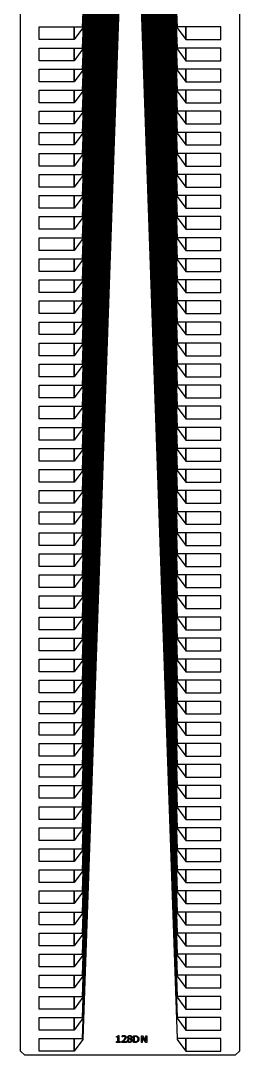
# Model space of a CAD drawing. Header units: inches. Extents: x 115980 to 170179, y 57000 to 74333.
# Drawn here: x 141680 to 142737, y 57100 to 62088 of the extents above; entities that cross this region are included whole.
import ezdxf

# ---------------------------------------------------------------- set-up
doc = ezdxf.new("R2010")
doc.units = ezdxf.units.IN
doc.header["$MEASUREMENT"] = 0
for name, color, linetype in [('metal', 221, 'Continuous'), ('nitride window', 40, 'Continuous'), ('profile', 140, 'Continuous')]:
    doc.layers.add(name, color=color, linetype=linetype)

msp = doc.modelspace()

# ---------------------------------------------------------------- linework, layer by layer
at = {"layer": 'metal'}
for points in [[(142071.5, 63671.7), (142073.1, 63671.7), (141980.8, 61448.3), (141978.6, 61448.3)], [(141980.8, 61549.9), (141978.6, 61549.9), (142068.3, 63671.7), (142069.9, 63671.7)], [(142065.1, 63671.7), (142066.7, 63671.7), (141980.8, 61651.5), (141978.6, 61651.5)], [(141980.8, 61753.1), (141978.6, 61753.1), (142061.9, 63671.7), (142063.5, 63671.7)], [(141980.8, 61854.7), (141978.6, 61854.7), (142058.7, 63671.7), (142060.3, 63671.7)], [(142055.5, 63671.7), (142057.1, 63671.7), (141980.8, 61956.4), (141978.6, 61956.4)], [(142074.7, 63671.7), (142076.3, 63671.7), (141980.8, 61346.7), (141978.6, 61346.7)], [(142077.9, 63671.7), (142079.5, 63671.7), (141980.8, 61245.1), (141978.6, 61245.1)], [(142103.5, 63671.7), (142105.1, 63671.7), (141980.8, 60432.3), (141978.6, 60432.3)], [(142100.3, 63671.7), (142101.9, 63671.7), (141980.8, 60533.9), (141978.6, 60533.9)], [(142081.1, 63671.7), (142082.7, 63671.7), (141980.8, 61143.5), (141978.6, 61143.5)], [(141980.8, 61041.9), (141978.6, 61041.9), (142084.3, 63671.7), (142085.9, 63671.7)], [(141980.8, 60940.3), (141978.6, 60940.3), (142087.5, 63671.7), (142089.1, 63671.7)], [(142090.7, 63671.7), (142092.3, 63671.7), (141980.8, 60838.7), (141978.6, 60838.7)], [(141980.8, 60737.1), (141978.6, 60737.1), (142093.9, 63671.7), (142095.5, 63671.7)], [(142097.1, 63671.7), (142098.7, 63671.7), (141980.8, 60635.5), (141978.6, 60635.5)], [(142052.3, 63671.7), (142053.9, 63671.7), (141980.8, 62058), (141978.6, 62058)], [(142173.9, 63671.7), (142175.5, 63671.7), (141980.8, 58197), (141978.6, 58197)], [(141980.8, 58298.6), (141978.6, 58298.6), (142170.7, 63671.7), (142172.3, 63671.7)], [(142167.5, 63671.7), (142169.1, 63671.7), (141980.8, 58400.2), (141978.6, 58400.2)], [(141980.8, 58501.8), (141978.6, 58501.8), (142164.3, 63671.7), (142165.9, 63671.7)], [(141980.8, 58603.4), (141978.6, 58603.4), (142161.1, 63671.7), (142162.7, 63671.7)], [(142157.9, 63671.7), (142159.5, 63671.7), (141980.8, 58705), (141978.6, 58705)], [(142177.1, 63671.7), (142178.7, 63671.7), (141980.8, 58095.4), (141978.6, 58095.4)], [(142180.3, 63671.7), (142181.9, 63671.7), (141980.8, 57993.8), (141978.6, 57993.8)], [(142205.9, 63671.7), (142207.5, 63671.7), (141980.8, 57181), (141978.6, 57181)], [(142202.7, 63671.7), (142204.3, 63671.7), (141980.8, 57282.6), (141978.6, 57282.6)], [(142183.5, 63671.7), (142185.1, 63671.7), (141980.8, 57892.2), (141978.6, 57892.2)], [(141980.8, 57790.6), (141978.6, 57790.6), (142186.7, 63671.7), (142188.3, 63671.7)], [(141980.8, 57689), (141978.6, 57689), (142189.9, 63671.7), (142191.5, 63671.7)], [(142193.1, 63671.7), (142194.7, 63671.7), (141980.8, 57587.4), (141978.6, 57587.4)], [(141980.8, 57485.8), (141978.6, 57485.8), (142196.3, 63671.7), (142197.9, 63671.7)], [(142199.5, 63671.7), (142201.1, 63671.7), (141980.8, 57384.2), (141978.6, 57384.2)], [(142148.3, 63671.7), (142149.9, 63671.7), (141980.8, 59009.8), (141978.6, 59009.8)], [(141980.8, 59111.4), (141978.6, 59111.4), (142145.1, 63671.7), (142146.7, 63671.7)], [(142141.9, 63671.7), (142143.5, 63671.7), (141980.8, 59213), (141978.6, 59213)], [(141980.8, 59314.6), (141978.6, 59314.6), (142138.7, 63671.7), (142140.3, 63671.7)], [(141980.8, 59416.3), (141978.6, 59416.3), (142135.5, 63671.7), (142137.1, 63671.7)], [(142132.3, 63671.7), (142133.9, 63671.7), (141980.8, 59517.9), (141978.6, 59517.9)], [(142151.5, 63671.7), (142153.1, 63671.7), (141980.8, 58908.2), (141978.6, 58908.2)], [(142154.7, 63671.7), (142156.3, 63671.7), (141980.8, 58806.6), (141978.6, 58806.6)], [(142129.1, 63671.7), (142130.7, 63671.7), (141980.8, 59619.5), (141978.6, 59619.5)], [(142125.9, 63671.7), (142127.5, 63671.7), (141980.8, 59721.1), (141978.6, 59721.1)], [(142106.7, 63671.7), (142108.3, 63671.7), (141980.8, 60330.7), (141978.6, 60330.7)], [(141980.8, 60229.1), (141978.6, 60229.1), (142109.9, 63671.7), (142111.5, 63671.7)], [(141980.8, 60127.5), (141978.6, 60127.5), (142113.1, 63671.7), (142114.7, 63671.7)], [(142116.3, 63671.7), (142117.9, 63671.7), (141980.8, 60025.9), (141978.6, 60025.9)], [(141980.8, 59924.3), (141978.6, 59924.3), (142119.5, 63671.7), (142121.1, 63671.7)], [(142122.7, 63671.7), (142124.3, 63671.7), (141980.8, 59822.7), (141978.6, 59822.7)], [(142210.7, 63671.7), (142209.1, 63671.7), (142435.8, 57181), (142438, 57181)], [(142213.9, 63671.7), (142212.3, 63671.7), (142435.8, 57282.6), (142438, 57282.6)], [(142217.1, 63671.7), (142215.5, 63671.7), (142435.8, 57384.2), (142438, 57384.2)], [(142435.8, 57485.8), (142438, 57485.8), (142220.3, 63671.7), (142218.7, 63671.7)], [(142223.5, 63671.7), (142221.9, 63671.7), (142435.8, 57587.4), (142438, 57587.4)], [(142435.8, 57689), (142438, 57689), (142226.7, 63671.7), (142225.1, 63671.7)], [(142435.8, 57790.6), (142438, 57790.6), (142229.9, 63671.7), (142228.3, 63671.7)], [(142233.1, 63671.7), (142231.5, 63671.7), (142435.8, 57892.2), (142438, 57892.2)], [(142236.3, 63671.7), (142234.7, 63671.7), (142435.8, 57993.8), (142438, 57993.8)], [(142239.5, 63671.7), (142237.9, 63671.7), (142435.8, 58095.4), (142438, 58095.4)], [(142242.7, 63671.7), (142241.1, 63671.7), (142435.8, 58197), (142438, 58197)], [(142435.8, 58298.6), (142438, 58298.6), (142245.9, 63671.7), (142244.3, 63671.7)], [(142249.1, 63671.7), (142247.5, 63671.7), (142435.8, 58400.2), (142438, 58400.2)], [(142435.8, 58501.8), (142438, 58501.8), (142252.3, 63671.7), (142250.7, 63671.7)], [(142435.8, 58603.4), (142438, 58603.4), (142255.5, 63671.7), (142253.9, 63671.7)], [(142258.7, 63671.7), (142257.1, 63671.7), (142435.8, 58705), (142438, 58705)], [(142261.9, 63671.7), (142260.3, 63671.7), (142435.8, 58806.6), (142438, 58806.6)], [(142265.1, 63671.7), (142263.5, 63671.7), (142435.8, 58908.2), (142438, 58908.2)], [(142268.3, 63671.7), (142266.7, 63671.7), (142435.8, 59009.8), (142438, 59009.8)], [(142435.8, 59111.4), (142438, 59111.4), (142271.5, 63671.7), (142269.9, 63671.7)], [(142274.7, 63671.7), (142273.1, 63671.7), (142435.8, 59213), (142438, 59213)], [(142435.8, 59314.6), (142438, 59314.6), (142277.9, 63671.7), (142276.3, 63671.7)], [(142435.8, 59416.3), (142438, 59416.3), (142281.1, 63671.7), (142279.5, 63671.7)], [(142284.3, 63671.7), (142282.7, 63671.7), (142435.8, 59517.9), (142438, 59517.9)], [(142287.5, 63671.7), (142285.9, 63671.7), (142435.8, 59619.5), (142438, 59619.5)], [(142290.7, 63671.7), (142289.1, 63671.7), (142435.8, 59721.1), (142438, 59721.1)], [(142293.9, 63671.7), (142292.3, 63671.7), (142435.8, 59822.7), (142438, 59822.7)], [(142435.8, 59924.3), (142438, 59924.3), (142297.1, 63671.7), (142295.5, 63671.7)], [(142300.3, 63671.7), (142298.7, 63671.7), (142435.8, 60025.9), (142438, 60025.9)], [(142435.8, 60127.5), (142438, 60127.5), (142303.5, 63671.7), (142301.9, 63671.7)], [(142435.8, 60229.1), (142438, 60229.1), (142306.7, 63671.7), (142305.1, 63671.7)], [(142309.9, 63671.7), (142308.3, 63671.7), (142435.8, 60330.7), (142438, 60330.7)], [(142313.1, 63671.7), (142311.5, 63671.7), (142435.8, 60432.3), (142438, 60432.3)], [(142316.3, 63671.7), (142314.7, 63671.7), (142435.8, 60533.9), (142438, 60533.9)], [(142319.5, 63671.7), (142317.9, 63671.7), (142435.8, 60635.5), (142438, 60635.5)], [(142435.8, 60737.1), (142438, 60737.1), (142322.7, 63671.7), (142321.1, 63671.7)], [(142325.9, 63671.7), (142324.3, 63671.7), (142435.8, 60838.7), (142438, 60838.7)], [(142435.8, 60940.3), (142438, 60940.3), (142329.1, 63671.7), (142327.5, 63671.7)], [(142435.8, 61041.9), (142438, 61041.9), (142332.3, 63671.7), (142330.7, 63671.7)], [(142335.5, 63671.7), (142333.9, 63671.7), (142435.8, 61143.5), (142438, 61143.5)], [(142338.7, 63671.7), (142337.1, 63671.7), (142435.8, 61245.1), (142438, 61245.1)], [(142341.9, 63671.7), (142340.3, 63671.7), (142435.8, 61346.7), (142438, 61346.7)], [(142345.1, 63671.7), (142343.5, 63671.7), (142435.8, 61448.3), (142438, 61448.3)], [(142435.8, 61549.9), (142438, 61549.9), (142348.3, 63671.7), (142346.7, 63671.7)], [(142351.5, 63671.7), (142349.9, 63671.7), (142435.8, 61651.5), (142438, 61651.5)], [(142435.8, 61753.1), (142438, 61753.1), (142354.7, 63671.7), (142353.1, 63671.7)], [(142435.8, 61854.7), (142438, 61854.7), (142357.9, 63671.7), (142356.3, 63671.7)], [(142361.1, 63671.7), (142359.5, 63671.7), (142435.8, 61956.4), (142438, 61956.4)], [(142364.3, 63671.7), (142362.7, 63671.7), (142435.8, 62058), (142438, 62058)], [(141769.1, 62058), (141938.4, 62058), (141938.4, 61997), (141769.1, 61997)], [(141938.4, 61997), (141938.4, 62058), (141980.8, 62058), (141980.8, 62053.7), (141938.4, 61997)], [(142478.2, 61997), (142478.2, 62058), (142435.8, 62058), (142435.8, 62053.7), (142478.2, 61997)], [(142647.5, 62058), (142478.2, 62058), (142478.2, 61997), (142647.5, 61997)], [(141769.1, 61956.4), (141938.4, 61956.4), (141938.4, 61895.4), (141769.1, 61895.4)], [(141938.4, 61895.4), (141938.4, 61956.4), (141980.8, 61956.4), (141980.8, 61952.1), (141938.4, 61895.4)], [(142478.2, 61895.4), (142478.2, 61956.4), (142435.8, 61956.4), (142435.8, 61952.1), (142478.2, 61895.4)], [(142647.5, 61956.4), (142478.2, 61956.4), (142478.2, 61895.4), (142647.5, 61895.4)], [(141769.1, 61854.7), (141938.4, 61854.7), (141938.4, 61793.8), (141769.1, 61793.8)], [(141938.4, 61793.8), (141938.4, 61854.7), (141980.8, 61854.7), (141980.8, 61850.5), (141938.4, 61793.8)], [(142478.2, 61793.8), (142478.2, 61854.7), (142435.8, 61854.7), (142435.8, 61850.5), (142478.2, 61793.8)], [(142647.5, 61854.7), (142478.2, 61854.7), (142478.2, 61793.8), (142647.5, 61793.8)], [(141769.1, 61753.1), (141938.4, 61753.1), (141938.4, 61692.2), (141769.1, 61692.2)], [(141938.4, 61692.2), (141938.4, 61753.1), (141980.8, 61753.1), (141980.8, 61748.9), (141938.4, 61692.2)], [(142478.2, 61692.2), (142478.2, 61753.1), (142435.8, 61753.1), (142435.8, 61748.9), (142478.2, 61692.2)], [(142647.5, 61753.1), (142478.2, 61753.1), (142478.2, 61692.2), (142647.5, 61692.2)], [(141769.1, 61651.5), (141938.4, 61651.5), (141938.4, 61590.6), (141769.1, 61590.6)], [(141938.4, 61590.6), (141938.4, 61651.5), (141980.8, 61651.5), (141980.8, 61647.3), (141938.4, 61590.6)], [(142478.2, 61590.6), (142478.2, 61651.5), (142435.8, 61651.5), (142435.8, 61647.3), (142478.2, 61590.6)], [(142647.5, 61651.5), (142478.2, 61651.5), (142478.2, 61590.6), (142647.5, 61590.6)], [(141769.1, 61549.9), (141938.4, 61549.9), (141938.4, 61489), (141769.1, 61489)], [(141938.4, 61489), (141938.4, 61549.9), (141980.8, 61549.9), (141980.8, 61545.7), (141938.4, 61489)], [(142478.2, 61489), (142478.2, 61549.9), (142435.8, 61549.9), (142435.8, 61545.7), (142478.2, 61489)], [(142647.5, 61549.9), (142478.2, 61549.9), (142478.2, 61489), (142647.5, 61489)], [(141769.1, 61448.3), (141938.4, 61448.3), (141938.4, 61387.4), (141769.1, 61387.4)], [(141938.4, 61387.4), (141938.4, 61448.3), (141980.8, 61448.3), (141980.8, 61444.1), (141938.4, 61387.4)], [(142478.2, 61387.4), (142478.2, 61448.3), (142435.8, 61448.3), (142435.8, 61444.1), (142478.2, 61387.4)], [(142647.5, 61448.3), (142478.2, 61448.3), (142478.2, 61387.4), (142647.5, 61387.4)], [(141769.1, 61346.7), (141938.4, 61346.7), (141938.4, 61285.8), (141769.1, 61285.8)], [(141938.4, 61285.8), (141938.4, 61346.7), (141980.8, 61346.7), (141980.8, 61342.5), (141938.4, 61285.8)], [(142478.2, 61285.8), (142478.2, 61346.7), (142435.8, 61346.7), (142435.8, 61342.5), (142478.2, 61285.8)], [(142647.5, 61346.7), (142478.2, 61346.7), (142478.2, 61285.8), (142647.5, 61285.8)], [(141769.1, 61245.1), (141938.4, 61245.1), (141938.4, 61184.2), (141769.1, 61184.2)], [(141938.4, 61184.2), (141938.4, 61245.1), (141980.8, 61245.1), (141980.8, 61240.9), (141938.4, 61184.2)], [(142478.2, 61184.2), (142478.2, 61245.1), (142435.8, 61245.1), (142435.8, 61240.9), (142478.2, 61184.2)], [(142647.5, 61245.1), (142478.2, 61245.1), (142478.2, 61184.2), (142647.5, 61184.2)], [(141769.1, 61143.5), (141938.4, 61143.5), (141938.4, 61082.6), (141769.1, 61082.6)], [(141938.4, 61082.6), (141938.4, 61143.5), (141980.8, 61143.5), (141980.8, 61139.3), (141938.4, 61082.6)], [(142478.2, 61082.6), (142478.2, 61143.5), (142435.8, 61143.5), (142435.8, 61139.3), (142478.2, 61082.6)], [(142647.5, 61143.5), (142478.2, 61143.5), (142478.2, 61082.6), (142647.5, 61082.6)], [(141769.1, 61041.9), (141938.4, 61041.9), (141938.4, 60981), (141769.1, 60981)], [(141938.4, 60981), (141938.4, 61041.9), (141980.8, 61041.9), (141980.8, 61037.7), (141938.4, 60981)], [(142478.2, 60981), (142478.2, 61041.9), (142435.8, 61041.9), (142435.8, 61037.7), (142478.2, 60981)], [(142647.5, 61041.9), (142478.2, 61041.9), (142478.2, 60981), (142647.5, 60981)], [(141769.1, 60940.3), (141938.4, 60940.3), (141938.4, 60879.3), (141769.1, 60879.3)], [(141938.4, 60879.3), (141938.4, 60940.3), (141980.8, 60940.3), (141980.8, 60936.1), (141938.4, 60879.3)], [(142478.2, 60879.3), (142478.2, 60940.3), (142435.8, 60940.3), (142435.8, 60936.1), (142478.2, 60879.3)], [(142647.5, 60940.3), (142478.2, 60940.3), (142478.2, 60879.3), (142647.5, 60879.3)], [(141769.1, 60838.7), (141938.4, 60838.7), (141938.4, 60777.7), (141769.1, 60777.7)], [(141938.4, 60777.7), (141938.4, 60838.7), (141980.8, 60838.7), (141980.8, 60834.5), (141938.4, 60777.7)], [(142478.2, 60777.7), (142478.2, 60838.7), (142435.8, 60838.7), (142435.8, 60834.5), (142478.2, 60777.7)], [(142647.5, 60838.7), (142478.2, 60838.7), (142478.2, 60777.7), (142647.5, 60777.7)], [(141769.1, 60737.1), (141938.4, 60737.1), (141938.4, 60676.1), (141769.1, 60676.1)], [(141938.4, 60676.1), (141938.4, 60737.1), (141980.8, 60737.1), (141980.8, 60732.9), (141938.4, 60676.1)], [(142478.2, 60676.1), (142478.2, 60737.1), (142435.8, 60737.1), (142435.8, 60732.9), (142478.2, 60676.1)], [(142647.5, 60737.1), (142478.2, 60737.1), (142478.2, 60676.1), (142647.5, 60676.1)], [(141769.1, 60635.5), (141938.4, 60635.5), (141938.4, 60574.5), (141769.1, 60574.5)], [(141938.4, 60574.5), (141938.4, 60635.5), (141980.8, 60635.5), (141980.8, 60631.3), (141938.4, 60574.5)], [(142478.2, 60574.5), (142478.2, 60635.5), (142435.8, 60635.5), (142435.8, 60631.3), (142478.2, 60574.5)], [(142647.5, 60635.5), (142478.2, 60635.5), (142478.2, 60574.5), (142647.5, 60574.5)], [(141769.1, 60533.9), (141938.4, 60533.9), (141938.4, 60472.9), (141769.1, 60472.9)], [(141938.4, 60472.9), (141938.4, 60533.9), (141980.8, 60533.9), (141980.8, 60529.7), (141938.4, 60472.9)], [(142478.2, 60472.9), (142478.2, 60533.9), (142435.8, 60533.9), (142435.8, 60529.7), (142478.2, 60472.9)], [(142647.5, 60533.9), (142478.2, 60533.9), (142478.2, 60472.9), (142647.5, 60472.9)], [(141769.1, 60432.3), (141938.4, 60432.3), (141938.4, 60371.3), (141769.1, 60371.3)], [(141938.4, 60371.3), (141938.4, 60432.3), (141980.8, 60432.3), (141980.8, 60428.1), (141938.4, 60371.3)], [(142478.2, 60371.3), (142478.2, 60432.3), (142435.8, 60432.3), (142435.8, 60428.1), (142478.2, 60371.3)], [(142647.5, 60432.3), (142478.2, 60432.3), (142478.2, 60371.3), (142647.5, 60371.3)], [(141769.1, 60330.7), (141938.4, 60330.7), (141938.4, 60269.7), (141769.1, 60269.7)], [(141938.4, 60269.7), (141938.4, 60330.7), (141980.8, 60330.7), (141980.8, 60326.5), (141938.4, 60269.7)], [(142478.2, 60269.7), (142478.2, 60330.7), (142435.8, 60330.7), (142435.8, 60326.5), (142478.2, 60269.7)], [(142647.5, 60330.7), (142478.2, 60330.7), (142478.2, 60269.7), (142647.5, 60269.7)], [(141769.1, 60229.1), (141938.4, 60229.1), (141938.4, 60168.1), (141769.1, 60168.1)], [(141938.4, 60168.1), (141938.4, 60229.1), (141980.8, 60229.1), (141980.8, 60224.8), (141938.4, 60168.1)], [(142478.2, 60168.1), (142478.2, 60229.1), (142435.8, 60229.1), (142435.8, 60224.8), (142478.2, 60168.1)], [(142647.5, 60229.1), (142478.2, 60229.1), (142478.2, 60168.1), (142647.5, 60168.1)], [(141769.1, 60127.5), (141938.4, 60127.5), (141938.4, 60066.5), (141769.1, 60066.5)], [(141938.4, 60066.5), (141938.4, 60127.5), (141980.8, 60127.5), (141980.8, 60123.2), (141938.4, 60066.5)], [(142478.2, 60066.5), (142478.2, 60127.5), (142435.8, 60127.5), (142435.8, 60123.2), (142478.2, 60066.5)], [(142647.5, 60127.5), (142478.2, 60127.5), (142478.2, 60066.5), (142647.5, 60066.5)], [(141769.1, 60025.9), (141938.4, 60025.9), (141938.4, 59964.9), (141769.1, 59964.9)], [(141938.4, 59964.9), (141938.4, 60025.9), (141980.8, 60025.9), (141980.8, 60021.6), (141938.4, 59964.9)], [(142478.2, 59964.9), (142478.2, 60025.9), (142435.8, 60025.9), (142435.8, 60021.6), (142478.2, 59964.9)], [(142647.5, 60025.9), (142478.2, 60025.9), (142478.2, 59964.9), (142647.5, 59964.9)], [(141769.1, 59924.3), (141938.4, 59924.3), (141938.4, 59863.3), (141769.1, 59863.3)], [(141938.4, 59863.3), (141938.4, 59924.3), (141980.8, 59924.3), (141980.8, 59920), (141938.4, 59863.3)], [(142478.2, 59863.3), (142478.2, 59924.3), (142435.8, 59924.3), (142435.8, 59920), (142478.2, 59863.3)], [(142647.5, 59924.3), (142478.2, 59924.3), (142478.2, 59863.3), (142647.5, 59863.3)], [(141769.1, 59822.7), (141938.4, 59822.7), (141938.4, 59761.7), (141769.1, 59761.7)], [(141938.4, 59761.7), (141938.4, 59822.7), (141980.8, 59822.7), (141980.8, 59818.4), (141938.4, 59761.7)], [(142478.2, 59761.7), (142478.2, 59822.7), (142435.8, 59822.7), (142435.8, 59818.4), (142478.2, 59761.7)], [(142647.5, 59822.7), (142478.2, 59822.7), (142478.2, 59761.7), (142647.5, 59761.7)], [(141769.1, 59721.1), (141938.4, 59721.1), (141938.4, 59660.1), (141769.1, 59660.1)], [(141938.4, 59660.1), (141938.4, 59721.1), (141980.8, 59721.1), (141980.8, 59716.8), (141938.4, 59660.1)], [(142478.2, 59660.1), (142478.2, 59721.1), (142435.8, 59721.1), (142435.8, 59716.8), (142478.2, 59660.1)], [(142647.5, 59721.1), (142478.2, 59721.1), (142478.2, 59660.1), (142647.5, 59660.1)], [(141769.1, 59619.5), (141938.4, 59619.5), (141938.4, 59558.5), (141769.1, 59558.5)], [(141938.4, 59558.5), (141938.4, 59619.5), (141980.8, 59619.5), (141980.8, 59615.2), (141938.4, 59558.5)], [(142478.2, 59558.5), (142478.2, 59619.5), (142435.8, 59619.5), (142435.8, 59615.2), (142478.2, 59558.5)], [(142647.5, 59619.5), (142478.2, 59619.5), (142478.2, 59558.5), (142647.5, 59558.5)], [(141769.1, 59517.9), (141938.4, 59517.9), (141938.4, 59456.9), (141769.1, 59456.9)], [(141938.4, 59456.9), (141938.4, 59517.9), (141980.8, 59517.9), (141980.8, 59513.6), (141938.4, 59456.9)], [(142478.2, 59456.9), (142478.2, 59517.9), (142435.8, 59517.9), (142435.8, 59513.6), (142478.2, 59456.9)], [(142647.5, 59517.9), (142478.2, 59517.9), (142478.2, 59456.9), (142647.5, 59456.9)], [(141769.1, 59416.3), (141938.4, 59416.3), (141938.4, 59355.3), (141769.1, 59355.3)], [(141938.4, 59355.3), (141938.4, 59416.3), (141980.8, 59416.3), (141980.8, 59412), (141938.4, 59355.3)], [(142478.2, 59355.3), (142478.2, 59416.3), (142435.8, 59416.3), (142435.8, 59412), (142478.2, 59355.3)], [(142647.5, 59416.3), (142478.2, 59416.3), (142478.2, 59355.3), (142647.5, 59355.3)], [(141769.1, 59314.6), (141938.4, 59314.6), (141938.4, 59253.7), (141769.1, 59253.7)], [(141938.4, 59253.7), (141938.4, 59314.6), (141980.8, 59314.6), (141980.8, 59310.4), (141938.4, 59253.7)], [(142478.2, 59253.7), (142478.2, 59314.6), (142435.8, 59314.6), (142435.8, 59310.4), (142478.2, 59253.7)], [(142647.5, 59314.6), (142478.2, 59314.6), (142478.2, 59253.7), (142647.5, 59253.7)], [(141769.1, 59213), (141938.4, 59213), (141938.4, 59152.1), (141769.1, 59152.1)], [(141938.4, 59152.1), (141938.4, 59213), (141980.8, 59213), (141980.8, 59208.8), (141938.4, 59152.1)], [(142478.2, 59152.1), (142478.2, 59213), (142435.8, 59213), (142435.8, 59208.8), (142478.2, 59152.1)], [(142647.5, 59213), (142478.2, 59213), (142478.2, 59152.1), (142647.5, 59152.1)], [(141769.1, 59111.4), (141938.4, 59111.4), (141938.4, 59050.5), (141769.1, 59050.5)], [(141938.4, 59050.5), (141938.4, 59111.4), (141980.8, 59111.4), (141980.8, 59107.2), (141938.4, 59050.5)], [(142478.2, 59050.5), (142478.2, 59111.4), (142435.8, 59111.4), (142435.8, 59107.2), (142478.2, 59050.5)], [(142647.5, 59111.4), (142478.2, 59111.4), (142478.2, 59050.5), (142647.5, 59050.5)], [(141769.1, 59009.8), (141938.4, 59009.8), (141938.4, 58948.9), (141769.1, 58948.9)], [(141938.4, 58948.9), (141938.4, 59009.8), (141980.8, 59009.8), (141980.8, 59005.6), (141938.4, 58948.9)], [(142478.2, 58948.9), (142478.2, 59009.8), (142435.8, 59009.8), (142435.8, 59005.6), (142478.2, 58948.9)], [(142647.5, 59009.8), (142478.2, 59009.8), (142478.2, 58948.9), (142647.5, 58948.9)], [(141769.1, 58908.2), (141938.4, 58908.2), (141938.4, 58847.3), (141769.1, 58847.3)], [(141938.4, 58847.3), (141938.4, 58908.2), (141980.8, 58908.2), (141980.8, 58904), (141938.4, 58847.3)], [(142478.2, 58847.3), (142478.2, 58908.2), (142435.8, 58908.2), (142435.8, 58904), (142478.2, 58847.3)], [(142647.5, 58908.2), (142478.2, 58908.2), (142478.2, 58847.3), (142647.5, 58847.3)], [(141769.1, 58806.6), (141938.4, 58806.6), (141938.4, 58745.7), (141769.1, 58745.7)], [(141938.4, 58745.7), (141938.4, 58806.6), (141980.8, 58806.6), (141980.8, 58802.4), (141938.4, 58745.7)], [(142478.2, 58745.7), (142478.2, 58806.6), (142435.8, 58806.6), (142435.8, 58802.4), (142478.2, 58745.7)], [(142647.5, 58806.6), (142478.2, 58806.6), (142478.2, 58745.7), (142647.5, 58745.7)], [(141769.1, 58705), (141938.4, 58705), (141938.4, 58644.1), (141769.1, 58644.1)], [(141938.4, 58644.1), (141938.4, 58705), (141980.8, 58705), (141980.8, 58700.8), (141938.4, 58644.1)], [(142478.2, 58644.1), (142478.2, 58705), (142435.8, 58705), (142435.8, 58700.8), (142478.2, 58644.1)], [(142647.5, 58705), (142478.2, 58705), (142478.2, 58644.1), (142647.5, 58644.1)], [(141769.1, 58603.4), (141938.4, 58603.4), (141938.4, 58542.5), (141769.1, 58542.5)], [(141938.4, 58542.5), (141938.4, 58603.4), (141980.8, 58603.4), (141980.8, 58599.2), (141938.4, 58542.5)], [(142478.2, 58542.5), (142478.2, 58603.4), (142435.8, 58603.4), (142435.8, 58599.2), (142478.2, 58542.5)], [(142647.5, 58603.4), (142478.2, 58603.4), (142478.2, 58542.5), (142647.5, 58542.5)], [(141769.1, 58501.8), (141938.4, 58501.8), (141938.4, 58440.9), (141769.1, 58440.9)], [(141938.4, 58440.9), (141938.4, 58501.8), (141980.8, 58501.8), (141980.8, 58497.6), (141938.4, 58440.9)], [(142478.2, 58440.9), (142478.2, 58501.8), (142435.8, 58501.8), (142435.8, 58497.6), (142478.2, 58440.9)], [(142647.5, 58501.8), (142478.2, 58501.8), (142478.2, 58440.9), (142647.5, 58440.9)], [(141769.1, 58400.2), (141938.4, 58400.2), (141938.4, 58339.2), (141769.1, 58339.2)], [(141938.4, 58339.2), (141938.4, 58400.2), (141980.8, 58400.2), (141980.8, 58396), (141938.4, 58339.2)], [(142478.2, 58339.2), (142478.2, 58400.2), (142435.8, 58400.2), (142435.8, 58396), (142478.2, 58339.2)], [(142647.5, 58400.2), (142478.2, 58400.2), (142478.2, 58339.2), (142647.5, 58339.2)], [(141769.1, 58298.6), (141938.4, 58298.6), (141938.4, 58237.6), (141769.1, 58237.6)], [(141938.4, 58237.6), (141938.4, 58298.6), (141980.8, 58298.6), (141980.8, 58294.4), (141938.4, 58237.6)], [(142478.2, 58237.6), (142478.2, 58298.6), (142435.8, 58298.6), (142435.8, 58294.4), (142478.2, 58237.6)], [(142647.5, 58298.6), (142478.2, 58298.6), (142478.2, 58237.6), (142647.5, 58237.6)], [(141769.1, 58197), (141938.4, 58197), (141938.4, 58136), (141769.1, 58136)], [(141938.4, 58136), (141938.4, 58197), (141980.8, 58197), (141980.8, 58192.8), (141938.4, 58136)], [(142478.2, 58136), (142478.2, 58197), (142435.8, 58197), (142435.8, 58192.8), (142478.2, 58136)], [(142647.5, 58197), (142478.2, 58197), (142478.2, 58136), (142647.5, 58136)], [(141769.1, 58095.4), (141938.4, 58095.4), (141938.4, 58034.4), (141769.1, 58034.4)], [(141938.4, 58034.4), (141938.4, 58095.4), (141980.8, 58095.4), (141980.8, 58091.2), (141938.4, 58034.4)], [(142478.2, 58034.4), (142478.2, 58095.4), (142435.8, 58095.4), (142435.8, 58091.2), (142478.2, 58034.4)], [(142647.5, 58095.4), (142478.2, 58095.4), (142478.2, 58034.4), (142647.5, 58034.4)], [(141769.1, 57993.8), (141938.4, 57993.8), (141938.4, 57932.8), (141769.1, 57932.8)], [(141938.4, 57932.8), (141938.4, 57993.8), (141980.8, 57993.8), (141980.8, 57989.6), (141938.4, 57932.8)], [(142478.2, 57932.8), (142478.2, 57993.8), (142435.8, 57993.8), (142435.8, 57989.6), (142478.2, 57932.8)], [(142647.5, 57993.8), (142478.2, 57993.8), (142478.2, 57932.8), (142647.5, 57932.8)], [(141769.1, 57892.2), (141938.4, 57892.2), (141938.4, 57831.2), (141769.1, 57831.2)], [(141938.4, 57831.2), (141938.4, 57892.2), (141980.8, 57892.2), (141980.8, 57888), (141938.4, 57831.2)], [(142478.2, 57831.2), (142478.2, 57892.2), (142435.8, 57892.2), (142435.8, 57888), (142478.2, 57831.2)], [(142647.5, 57892.2), (142478.2, 57892.2), (142478.2, 57831.2), (142647.5, 57831.2)], [(141769.1, 57790.6), (141938.4, 57790.6), (141938.4, 57729.6), (141769.1, 57729.6)], [(141938.4, 57729.6), (141938.4, 57790.6), (141980.8, 57790.6), (141980.8, 57786.4), (141938.4, 57729.6)], [(142478.2, 57729.6), (142478.2, 57790.6), (142435.8, 57790.6), (142435.8, 57786.4), (142478.2, 57729.6)], [(142647.5, 57790.6), (142478.2, 57790.6), (142478.2, 57729.6), (142647.5, 57729.6)], [(141769.1, 57689), (141938.4, 57689), (141938.4, 57628), (141769.1, 57628)], [(141938.4, 57628), (141938.4, 57689), (141980.8, 57689), (141980.8, 57684.7), (141938.4, 57628)], [(142478.2, 57628), (142478.2, 57689), (142435.8, 57689), (142435.8, 57684.7), (142478.2, 57628)], [(142647.5, 57689), (142478.2, 57689), (142478.2, 57628), (142647.5, 57628)], [(141769.1, 57587.4), (141938.4, 57587.4), (141938.4, 57526.4), (141769.1, 57526.4)], [(141938.4, 57526.4), (141938.4, 57587.4), (141980.8, 57587.4), (141980.8, 57583.1), (141938.4, 57526.4)], [(142478.2, 57526.4), (142478.2, 57587.4), (142435.8, 57587.4), (142435.8, 57583.1), (142478.2, 57526.4)], [(142647.5, 57587.4), (142478.2, 57587.4), (142478.2, 57526.4), (142647.5, 57526.4)], [(141769.1, 57485.8), (141938.4, 57485.8), (141938.4, 57424.8), (141769.1, 57424.8)], [(141938.4, 57424.8), (141938.4, 57485.8), (141980.8, 57485.8), (141980.8, 57481.5), (141938.4, 57424.8)], [(142478.2, 57424.8), (142478.2, 57485.8), (142435.8, 57485.8), (142435.8, 57481.5), (142478.2, 57424.8)], [(142647.5, 57485.8), (142478.2, 57485.8), (142478.2, 57424.8), (142647.5, 57424.8)], [(141769.1, 57384.2), (141938.4, 57384.2), (141938.4, 57323.2), (141769.1, 57323.2)], [(141938.4, 57323.2), (141938.4, 57384.2), (141980.8, 57384.2), (141980.8, 57379.9), (141938.4, 57323.2)], [(142478.2, 57323.2), (142478.2, 57384.2), (142435.8, 57384.2), (142435.8, 57379.9), (142478.2, 57323.2)], [(142647.5, 57384.2), (142478.2, 57384.2), (142478.2, 57323.2), (142647.5, 57323.2)], [(141769.1, 57282.6), (141938.4, 57282.6), (141938.4, 57221.6), (141769.1, 57221.6)], [(141938.4, 57221.6), (141938.4, 57282.6), (141980.8, 57282.6), (141980.8, 57278.3), (141938.4, 57221.6)], [(142478.2, 57221.6), (142478.2, 57282.6), (142435.8, 57282.6), (142435.8, 57278.3), (142478.2, 57221.6)], [(142647.5, 57282.6), (142478.2, 57282.6), (142478.2, 57221.6), (142647.5, 57221.6)], [(141769.1, 57181), (141938.4, 57181), (141938.4, 57120), (141769.1, 57120)], [(141938.4, 57120), (141938.4, 57181), (141980.8, 57181), (141980.8, 57176.7), (141938.4, 57120)], [(142143.6, 57190.1), (142145.4, 57190.2), (142146.6, 57190.4), (142147.7, 57190.7), (142149.7, 57191.6), (142150.3, 57192), (142150.8, 57193.2), (142151.1, 57194.7), (142154.4, 57194.7), (142154.4, 57165.9), (142160.9, 57165.9), (142160.8, 57162.5), (142143.6, 57162.5), (142143.6, 57165.8), (142150.2, 57165.9), (142150.2, 57187.3), (142143.6, 57187.3)], [(142169.8, 57188.7), (142169.8, 57193.2), (142171.5, 57193.9), (142174.2, 57194.7), (142176.1, 57195.1), (142178.4, 57195.2), (142180.6, 57195.1), (142183, 57194.8), (142184.6, 57194.1), (142185.9, 57193.3), (142187.3, 57192.2), (142188.3, 57190.8), (142189.1, 57189), (142189.3, 57187.3), (142189.3, 57185.4), (142188.9, 57182.9), (142187.9, 57180.6), (142185.8, 57177.5), (142183.4, 57174.9), (142179.4, 57171.3), (142173.6, 57166.3), (142190.6, 57166.2), (142190.7, 57162.5), (142169, 57162.5), (142169, 57167), (142175, 57172.1), (142181.7, 57178.6), (142183.9, 57181.9), (142185, 57184.7), (142184.9, 57187.7), (142184, 57189.3), (142182.4, 57190.8), (142180.2, 57191.3), (142177.8, 57191.3), (142175.5, 57190.9), (142172.3, 57189.8), (142170.2, 57188.8), (142170.1, 57188.7)], [(142207.7, 57195.1), (142208.7, 57195.1), (142211.5, 57194.5), (142214.1, 57193.5), (142215.7, 57192.2), (142217.1, 57190.5), (142218, 57187.7), (142217.9, 57185.1), (142216.5, 57182.3), (142215, 57180.9), (142213.5, 57179.9), (142212.7, 57179.5), (142213.9, 57178.9), (142215.3, 57178.2), (142217.2, 57176.5), (142218.2, 57174.8), (142218.9, 57172.6), (142218.8, 57169.4), (142217.5, 57166.4), (142215.4, 57164.2), (142212.9, 57162.7), (142209.7, 57161.8), (142206.5, 57161.7), (142202.9, 57162.4), (142199.7, 57163.9), (142197.8, 57166), (142196.3, 57168.7), (142196, 57172.5), (142197.1, 57175.7), (142199, 57177.9), (142201.6, 57179.5), (142202.1, 57179.6), (142204.9, 57178.6), (142203.4, 57177.7), (142202.3, 57176.6), (142201.6, 57175.6), (142201.1, 57174.4), (142200.6, 57172.8), (142200.7, 57170.1), (142201.6, 57168.2), (142203.3, 57166.6), (142205.5, 57165.5), (142207.9, 57165.3), (142211.2, 57165.7), (142213.1, 57167), (142214.1, 57168.8), (142214.5, 57171.1), (142214.4, 57173), (142213.4, 57174.5), (142212.5, 57175.5), (142210.7, 57176.4), (142208.9, 57177.1), (142206.1, 57178.2), (142204.8, 57178.7), (142202.1, 57179.8), (142210.1, 57180.7), (142211.3, 57181.5), (142212.1, 57182.3), (142212.9, 57183.4), (142213.4, 57184.5), (142213.7, 57185.6), (142213.8, 57187), (142213.7, 57188.1), (142213.6, 57188.6), (142213.2, 57189.5), (142212.7, 57190.2), (142211.8, 57190.9), (142210.7, 57191.5), (142209.3, 57191.9), (142208, 57192), (142206.6, 57192), (142205.5, 57191.8), (142204.3, 57191.5), (142203.3, 57190.9), (142202.3, 57190), (142201.7, 57188.9), (142201.5, 57187.8), (142201.5, 57186.6), (142201.8, 57185.4), (142202.3, 57184.7), (142202.8, 57184.1), (142203.6, 57183.6), (142204, 57183.3), (142204.7, 57182.9), (142207.2, 57181.7), (142210, 57180.7), (142202, 57179.8), (142200.8, 57180.5), (142199.8, 57181.3), (142198.7, 57182.3), (142198, 57183.2), (142197.5, 57184.2), (142197.3, 57185.1), (142197.1, 57185.9), (142197.1, 57187.1), (142197.2, 57188.5), (142197.4, 57189.4), (142197.9, 57190.4), (142198.4, 57191.2), (142199.3, 57192.2), (142200.2, 57193), (142201, 57193.6), (142202.3, 57194.3), (142203.6, 57194.8), (142205, 57195.1), (142205.7, 57195.1), (142206.7, 57195.1)], [(142224.5, 57194.2), (142230.3, 57194.1), (142235.9, 57194), (142237.4, 57193.8), (142240.5, 57193.4), (142243.5, 57192.4), (142245.3, 57191.3), (142248.9, 57188), (142249.8, 57186), (142251, 57183.2), (142251.6, 57179.5), (142251.6, 57175.9), (142250.9, 57172.8), (142249.6, 57169.7), (142247.2, 57166.6), (142244.4, 57164.4), (142241.1, 57163), (142237.7, 57162.3), (142233.6, 57162), (142226.1, 57162.1), (142224.5, 57162.1), (142224.5, 57165.7), (142228.8, 57165.9), (142234.4, 57165.8), (142237.2, 57166.1), (142239.5, 57166.6), (142241.6, 57167.5), (142243.7, 57168.9), (142244.8, 57170.1), (142245.4, 57171), (142246.2, 57172.7), (142246.7, 57174.4), (142247.1, 57176.5), (142247.1, 57178.5), (142247, 57180.7), (142246.6, 57182.2), (142246.2, 57183.6), (142245.6, 57184.9), (142244.6, 57186.3), (142243.9, 57187), (142243, 57187.8), (142241.8, 57188.6), (142240.4, 57189.3), (142238.7, 57189.9), (142236.8, 57190.2), (142235.3, 57190.4), (142232.7, 57190.5), (142228.7, 57190.5), (142228.7, 57165.9), (142224.5, 57165.7)], [(142267.4, 57161.7), (142263.4, 57161.8), (142263.4, 57193.6), (142267.9, 57193.6), (142284.6, 57169.3), (142284.6, 57193.8), (142289.3, 57193.8), (142289.3, 57161.5), (142284.2, 57161.5), (142267.5, 57186.6)], [(142478.2, 57120), (142478.2, 57181), (142435.8, 57181), (142435.8, 57176.7), (142478.2, 57120)], [(142647.5, 57181), (142478.2, 57181), (142478.2, 57120), (142647.5, 57120)]]:
    msp.add_lwpolyline(points, close=True, dxfattribs=at)
at = {"layer": 'nitride window'}
for points in [[(141769.1, 62058), (141938.4, 62058), (141938.4, 61997), (141769.1, 61997)], [(142647.5, 62058), (142478.2, 62058), (142478.2, 61997), (142647.5, 61997)], [(141769.1, 61956.4), (141938.4, 61956.4), (141938.4, 61895.4), (141769.1, 61895.4)], [(142647.5, 61956.4), (142478.2, 61956.4), (142478.2, 61895.4), (142647.5, 61895.4)], [(141769.1, 61854.7), (141938.4, 61854.7), (141938.4, 61793.8), (141769.1, 61793.8)], [(142647.5, 61854.7), (142478.2, 61854.7), (142478.2, 61793.8), (142647.5, 61793.8)], [(141769.1, 61753.1), (141938.4, 61753.1), (141938.4, 61692.2), (141769.1, 61692.2)], [(142647.5, 61753.1), (142478.2, 61753.1), (142478.2, 61692.2), (142647.5, 61692.2)], [(141769.1, 61651.5), (141938.4, 61651.5), (141938.4, 61590.6), (141769.1, 61590.6)], [(142647.5, 61651.5), (142478.2, 61651.5), (142478.2, 61590.6), (142647.5, 61590.6)], [(141769.1, 61549.9), (141938.4, 61549.9), (141938.4, 61489), (141769.1, 61489)], [(142647.5, 61549.9), (142478.2, 61549.9), (142478.2, 61489), (142647.5, 61489)], [(141769.1, 61448.3), (141938.4, 61448.3), (141938.4, 61387.4), (141769.1, 61387.4)], [(142647.5, 61448.3), (142478.2, 61448.3), (142478.2, 61387.4), (142647.5, 61387.4)], [(141769.1, 61346.7), (141938.4, 61346.7), (141938.4, 61285.8), (141769.1, 61285.8)], [(142647.5, 61346.7), (142478.2, 61346.7), (142478.2, 61285.8), (142647.5, 61285.8)], [(141769.1, 61245.1), (141938.4, 61245.1), (141938.4, 61184.2), (141769.1, 61184.2)], [(142647.5, 61245.1), (142478.2, 61245.1), (142478.2, 61184.2), (142647.5, 61184.2)], [(141769.1, 61143.5), (141938.4, 61143.5), (141938.4, 61082.6), (141769.1, 61082.6)], [(142647.5, 61143.5), (142478.2, 61143.5), (142478.2, 61082.6), (142647.5, 61082.6)], [(141769.1, 61041.9), (141938.4, 61041.9), (141938.4, 60981), (141769.1, 60981)], [(142647.5, 61041.9), (142478.2, 61041.9), (142478.2, 60981), (142647.5, 60981)], [(141769.1, 60940.3), (141938.4, 60940.3), (141938.4, 60879.3), (141769.1, 60879.3)], [(142647.5, 60940.3), (142478.2, 60940.3), (142478.2, 60879.3), (142647.5, 60879.3)], [(141769.1, 60838.7), (141938.4, 60838.7), (141938.4, 60777.7), (141769.1, 60777.7)], [(142647.5, 60838.7), (142478.2, 60838.7), (142478.2, 60777.7), (142647.5, 60777.7)], [(141769.1, 60737.1), (141938.4, 60737.1), (141938.4, 60676.1), (141769.1, 60676.1)], [(142647.5, 60737.1), (142478.2, 60737.1), (142478.2, 60676.1), (142647.5, 60676.1)], [(141769.1, 60635.5), (141938.4, 60635.5), (141938.4, 60574.5), (141769.1, 60574.5)], [(142647.5, 60635.5), (142478.2, 60635.5), (142478.2, 60574.5), (142647.5, 60574.5)], [(141769.1, 60533.9), (141938.4, 60533.9), (141938.4, 60472.9), (141769.1, 60472.9)], [(142647.5, 60533.9), (142478.2, 60533.9), (142478.2, 60472.9), (142647.5, 60472.9)], [(141769.1, 60432.3), (141938.4, 60432.3), (141938.4, 60371.3), (141769.1, 60371.3)], [(142647.5, 60432.3), (142478.2, 60432.3), (142478.2, 60371.3), (142647.5, 60371.3)], [(141769.1, 60330.7), (141938.4, 60330.7), (141938.4, 60269.7), (141769.1, 60269.7)], [(142647.5, 60330.7), (142478.2, 60330.7), (142478.2, 60269.7), (142647.5, 60269.7)], [(141769.1, 60229.1), (141938.4, 60229.1), (141938.4, 60168.1), (141769.1, 60168.1)], [(142647.5, 60229.1), (142478.2, 60229.1), (142478.2, 60168.1), (142647.5, 60168.1)], [(141769.1, 60127.5), (141938.4, 60127.5), (141938.4, 60066.5), (141769.1, 60066.5)], [(142647.5, 60127.5), (142478.2, 60127.5), (142478.2, 60066.5), (142647.5, 60066.5)], [(141769.1, 60025.9), (141938.4, 60025.9), (141938.4, 59964.9), (141769.1, 59964.9)], [(142647.5, 60025.9), (142478.2, 60025.9), (142478.2, 59964.9), (142647.5, 59964.9)], [(141769.1, 59924.3), (141938.4, 59924.3), (141938.4, 59863.3), (141769.1, 59863.3)], [(142647.5, 59924.3), (142478.2, 59924.3), (142478.2, 59863.3), (142647.5, 59863.3)], [(141769.1, 59822.7), (141938.4, 59822.7), (141938.4, 59761.7), (141769.1, 59761.7)], [(142647.5, 59822.7), (142478.2, 59822.7), (142478.2, 59761.7), (142647.5, 59761.7)], [(141769.1, 59721.1), (141938.4, 59721.1), (141938.4, 59660.1), (141769.1, 59660.1)], [(142647.5, 59721.1), (142478.2, 59721.1), (142478.2, 59660.1), (142647.5, 59660.1)], [(141769.1, 59619.5), (141938.4, 59619.5), (141938.4, 59558.5), (141769.1, 59558.5)], [(142647.5, 59619.5), (142478.2, 59619.5), (142478.2, 59558.5), (142647.5, 59558.5)], [(141769.1, 59517.9), (141938.4, 59517.9), (141938.4, 59456.9), (141769.1, 59456.9)], [(142647.5, 59517.9), (142478.2, 59517.9), (142478.2, 59456.9), (142647.5, 59456.9)], [(141769.1, 59416.3), (141938.4, 59416.3), (141938.4, 59355.3), (141769.1, 59355.3)], [(142647.5, 59416.3), (142478.2, 59416.3), (142478.2, 59355.3), (142647.5, 59355.3)], [(141769.1, 59314.6), (141938.4, 59314.6), (141938.4, 59253.7), (141769.1, 59253.7)], [(142647.5, 59314.6), (142478.2, 59314.6), (142478.2, 59253.7), (142647.5, 59253.7)], [(141769.1, 59213), (141938.4, 59213), (141938.4, 59152.1), (141769.1, 59152.1)], [(142647.5, 59213), (142478.2, 59213), (142478.2, 59152.1), (142647.5, 59152.1)], [(141769.1, 59111.4), (141938.4, 59111.4), (141938.4, 59050.5), (141769.1, 59050.5)], [(142647.5, 59111.4), (142478.2, 59111.4), (142478.2, 59050.5), (142647.5, 59050.5)], [(141769.1, 59009.8), (141938.4, 59009.8), (141938.4, 58948.9), (141769.1, 58948.9)], [(142647.5, 59009.8), (142478.2, 59009.8), (142478.2, 58948.9), (142647.5, 58948.9)], [(141769.1, 58908.2), (141938.4, 58908.2), (141938.4, 58847.3), (141769.1, 58847.3)], [(142647.5, 58908.2), (142478.2, 58908.2), (142478.2, 58847.3), (142647.5, 58847.3)], [(141769.1, 58806.6), (141938.4, 58806.6), (141938.4, 58745.7), (141769.1, 58745.7)], [(142647.5, 58806.6), (142478.2, 58806.6), (142478.2, 58745.7), (142647.5, 58745.7)], [(141769.1, 58705), (141938.4, 58705), (141938.4, 58644.1), (141769.1, 58644.1)], [(142647.5, 58705), (142478.2, 58705), (142478.2, 58644.1), (142647.5, 58644.1)], [(141769.1, 58603.4), (141938.4, 58603.4), (141938.4, 58542.5), (141769.1, 58542.5)], [(142647.5, 58603.4), (142478.2, 58603.4), (142478.2, 58542.5), (142647.5, 58542.5)], [(141769.1, 58501.8), (141938.4, 58501.8), (141938.4, 58440.9), (141769.1, 58440.9)], [(142647.5, 58501.8), (142478.2, 58501.8), (142478.2, 58440.9), (142647.5, 58440.9)], [(141769.1, 58400.2), (141938.4, 58400.2), (141938.4, 58339.2), (141769.1, 58339.2)], [(142647.5, 58400.2), (142478.2, 58400.2), (142478.2, 58339.2), (142647.5, 58339.2)], [(141769.1, 58298.6), (141938.4, 58298.6), (141938.4, 58237.6), (141769.1, 58237.6)], [(142647.5, 58298.6), (142478.2, 58298.6), (142478.2, 58237.6), (142647.5, 58237.6)], [(141769.1, 58197), (141938.4, 58197), (141938.4, 58136), (141769.1, 58136)], [(142647.5, 58197), (142478.2, 58197), (142478.2, 58136), (142647.5, 58136)], [(141769.1, 58095.4), (141938.4, 58095.4), (141938.4, 58034.4), (141769.1, 58034.4)], [(142647.5, 58095.4), (142478.2, 58095.4), (142478.2, 58034.4), (142647.5, 58034.4)], [(141769.1, 57993.8), (141938.4, 57993.8), (141938.4, 57932.8), (141769.1, 57932.8)], [(142647.5, 57993.8), (142478.2, 57993.8), (142478.2, 57932.8), (142647.5, 57932.8)], [(141769.1, 57892.2), (141938.4, 57892.2), (141938.4, 57831.2), (141769.1, 57831.2)], [(142647.5, 57892.2), (142478.2, 57892.2), (142478.2, 57831.2), (142647.5, 57831.2)], [(141769.1, 57790.6), (141938.4, 57790.6), (141938.4, 57729.6), (141769.1, 57729.6)], [(142647.5, 57790.6), (142478.2, 57790.6), (142478.2, 57729.6), (142647.5, 57729.6)], [(141769.1, 57689), (141938.4, 57689), (141938.4, 57628), (141769.1, 57628)], [(142647.5, 57689), (142478.2, 57689), (142478.2, 57628), (142647.5, 57628)], [(141769.1, 57587.4), (141938.4, 57587.4), (141938.4, 57526.4), (141769.1, 57526.4)], [(142647.5, 57587.4), (142478.2, 57587.4), (142478.2, 57526.4), (142647.5, 57526.4)], [(141769.1, 57485.8), (141938.4, 57485.8), (141938.4, 57424.8), (141769.1, 57424.8)], [(142647.5, 57485.8), (142478.2, 57485.8), (142478.2, 57424.8), (142647.5, 57424.8)], [(141769.1, 57384.2), (141938.4, 57384.2), (141938.4, 57323.2), (141769.1, 57323.2)], [(142647.5, 57384.2), (142478.2, 57384.2), (142478.2, 57323.2), (142647.5, 57323.2)], [(141769.1, 57282.6), (141938.4, 57282.6), (141938.4, 57221.6), (141769.1, 57221.6)], [(142647.5, 57282.6), (142478.2, 57282.6), (142478.2, 57221.6), (142647.5, 57221.6)], [(141769.1, 57181), (141938.4, 57181), (141938.4, 57120), (141769.1, 57120)], [(142647.5, 57181), (142478.2, 57181), (142478.2, 57120), (142647.5, 57120)]]:
    msp.add_lwpolyline(points, close=True, dxfattribs=at)
at = {"layer": 'profile'}
msp.add_lwpolyline([(141680, 63805.2), (141938.3, 64161.4), (142478.3, 64161.4), (142736.6, 63805.2), (142736.6, 57120), (142716.6, 57100), (141700, 57100), (141680, 57120)], close=True, dxfattribs=at)

doc.saveas('drawing.dxf')
